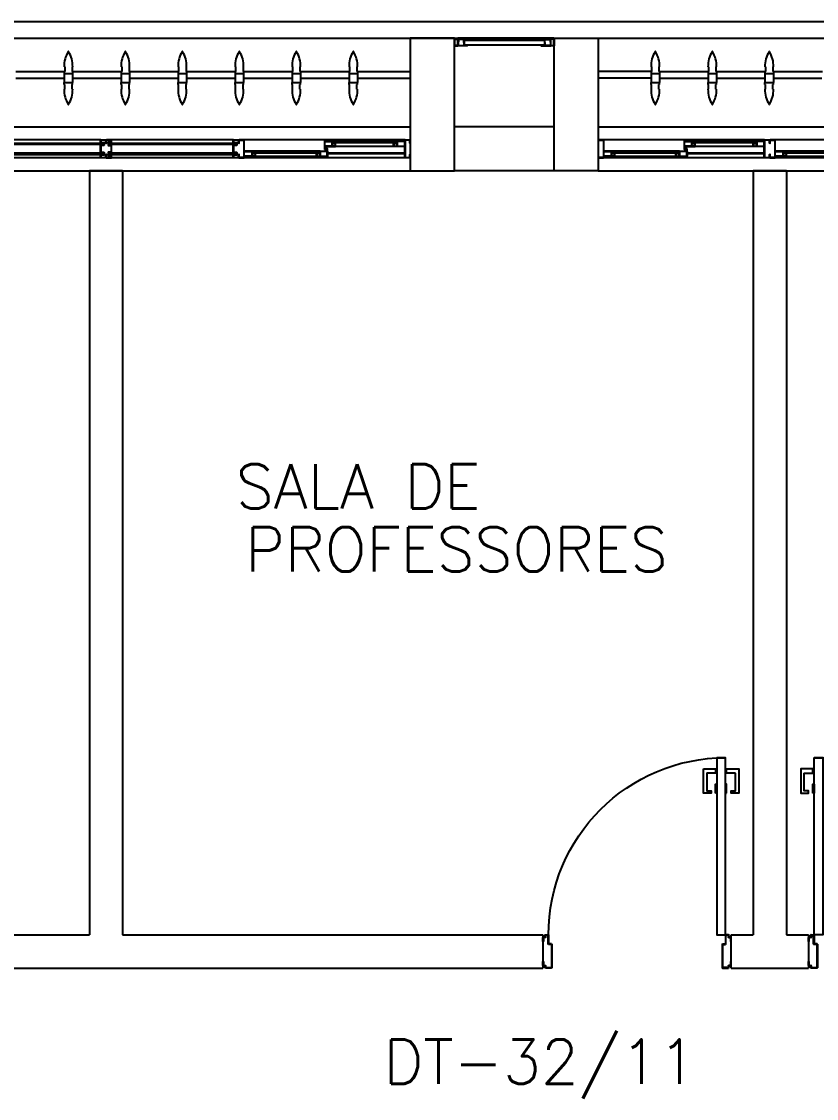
# Model space of a CAD drawing. Header units: millimetres. Extents: x 2686 to 2939, y 1294 to 1441.
# Drawn here: x 2837.714 to 2841.307, y 1343.786 to 1348.65 of the extents above; entities that cross this region are included whole.
import ezdxf

# ---------------------------------------------------------------- set-up
doc = ezdxf.new("R2010")
doc.units = ezdxf.units.MM
for name, color, linetype in [('AR-ALV', 2, 'Continuous'), ('AR-BRISES', 1, 'Continuous'), ('AR-CALÇADA', 1, 'Continuous'), ('AR-ESQ', 1, 'Continuous'), ('AR-ESTC', 3, 'Continuous'), ('AR-PEITORIL', 1, 'Continuous'), ('AR-PORTA', 1, 'Continuous'), ('BR-PAINEL', 1, 'Continuous'), ('BR-SUPORTE', 1, 'Continuous'), ('DT-ESQ-BAGUETE-C', 1, 'Continuous'), ('DT-ESQ-BAGUETE-V', 1, 'Continuous'), ('DT-ESQ-CHAPA DOBRADA-V', 1, 'Continuous'), ('DT-ESQ-MARCO-V', 1, 'Continuous'), ('DT-ESQ-PERFIL CADEIRA-C', 2, 'Continuous'), ('DT-ESQ-PERFIL CADEIRA-V', 2, 'Continuous'), ('DT-ESQ-PERFIL U SIMPLES-C', 2, 'Continuous'), ('DT-ESQ-PERFIL U-C', 2, 'Continuous'), ('DT-ESQ-PERFIL U-V', 1, 'Continuous'), ('DT-ESQ-VENEZIANA-C', 1, 'Continuous'), ('DT-ESQ-VENEZIANA-V', 1, 'Continuous'), ('DT-ESQ-VIDRO-C', 2, 'Continuous'), ('DT-ESQ-VIDRO-V', 71, 'Continuous'), ('DT-TXTMOD', 1, 'Continuous'), ('ENDEREÇO', 2, 'Continuous'), ('ibio', 2, 'Continuous'), ('maçaneta', 1, 'Continuous'), ('mov', 1, 'Continuous'), ('PM-PERFIL U-C', 2, 'Continuous'), ('pm1', 2, 'Continuous'), ('TEXTO', 2, 'Continuous')]:
    doc.layers.add(name, color=color, linetype=linetype)
doc.styles.add('S10', font='simplex.shx', dxfattribs={"height": 0.1})
doc.styles.add('UNB-100', font='simplex.shx', dxfattribs={"height": 0.2})
doc.styles.add('UNB1-100', font='simplex.shx', dxfattribs={"height": 0.2})

# ---------------------------------------------------------------- blocks, each defined once
blk = doc.blocks.new('EF23-P')
at = {"layer": 'DT-ESQ-BAGUETE-C', "ltscale": 0.1}
for points in [[(0.4225, -0.08), (0.409, -0.08), (0.409, -0.0785), (0.422, -0.0785, 0.414214), (0.4225, -0.078), (0.4225, -0.067, 0.414214), (0.422, -0.0665), (0.409, -0.0665), (0.409, -0.065), (0.4225, -0.065, -0.414214), (0.424, -0.0665), (0.424, -0.0785, -0.414214)], [(0.7015, -0.08), (0.715, -0.08), (0.715, -0.0785), (0.702, -0.0785, -0.414214), (0.7015, -0.078), (0.7015, -0.067, -0.414214), (0.702, -0.0665), (0.715, -0.0665), (0.715, -0.065), (0.7015, -0.065, 0.414214), (0.7, -0.0665), (0.7, -0.0785, 0.414214)], [(4.3015, -0.08), (4.315, -0.08), (4.315, -0.0785), (4.302, -0.0785, -0.414214), (4.3015, -0.078), (4.3015, -0.067, -0.414214), (4.302, -0.0665), (4.315, -0.0665), (4.315, -0.065), (4.3015, -0.065, 0.414214), (4.3, -0.0665), (4.3, -0.0785, 0.414214)], [(4.7975, -0.08), (4.784, -0.08), (4.784, -0.0785), (4.797, -0.0785, 0.414214), (4.7975, -0.078), (4.7975, -0.067, 0.414214), (4.797, -0.0665), (4.784, -0.0665), (4.784, -0.065), (4.7975, -0.065, -0.414214), (4.799, -0.0665), (4.799, -0.0785, -0.414214)], [(5.0765, -0.08), (5.09, -0.08), (5.09, -0.0785), (5.077, -0.0785, -0.414214), (5.0765, -0.078), (5.0765, -0.067, -0.414214), (5.077, -0.0665), (5.09, -0.0665), (5.09, -0.065), (5.0765, -0.065, 0.414214), (5.075, -0.0665), (5.075, -0.0785, 0.414214)], [(0.0735, -0.125), (0.06, -0.125), (0.06, -0.1235), (0.073, -0.1235, 0.414214), (0.0735, -0.123), (0.0735, -0.112, 0.414214), (0.073, -0.1115), (0.06, -0.1115), (0.06, -0.11), (0.0735, -0.11, -0.414214), (0.075, -0.1115), (0.075, -0.1235, -0.414214)], [(0.339, -0.125), (0.3525, -0.125), (0.3525, -0.1235), (0.3395, -0.1235, -0.414214), (0.339, -0.123), (0.339, -0.112, -0.414214), (0.3395, -0.1115), (0.3525, -0.1115), (0.3525, -0.11), (0.339, -0.11, 0.414214), (0.3375, -0.1115), (0.3375, -0.1235, 0.414214)], [(4.4485, -0.125), (4.435, -0.125), (4.435, -0.1235), (4.448, -0.1235, 0.414214), (4.4485, -0.123), (4.4485, -0.112, 0.414214), (4.448, -0.1115), (4.435, -0.1115), (4.435, -0.11), (4.4485, -0.11, -0.414214), (4.45, -0.1115), (4.45, -0.1235, -0.414214)], [(4.714, -0.125), (4.7275, -0.125), (4.7275, -0.1235), (4.7145, -0.1235, -0.414214), (4.714, -0.123), (4.714, -0.112, -0.414214), (4.7145, -0.1115), (4.7275, -0.1115), (4.7275, -0.11), (4.714, -0.11, 0.414214), (4.7125, -0.1115), (4.7125, -0.1235, 0.414214)]]:
    blk.add_lwpolyline(points, format="xyb", close=True, dxfattribs=at)
at = {"layer": 'DT-ESQ-BAGUETE-V', "ltscale": 0.1}
for p, q in [((0.4225, -0.065), (0.7015, -0.065)), ((3.81, -0.065), (4.3015, -0.065)), ((4.7975, -0.065), (5.0765, -0.065)), ((0.0735, -0.11), (0.339, -0.11)), ((4.4485, -0.11), (4.714, -0.11))]:
    blk.add_line(p, q, dxfattribs=at)
at = {"layer": 'DT-ESQ-CHAPA DOBRADA-V', "ltscale": 0.1}
for p, q in [((0.025, -0.077), (0.374, -0.077)), ((0.025, -0.08), (0.374, -0.08)), ((4.4, -0.077), (4.749, -0.077)), ((4.4, -0.08), (4.749, -0.08))]:
    blk.add_line(p, q, dxfattribs=at)
at = {"layer": 'DT-ESQ-MARCO-V', "ltscale": 0.1}
for p, q in [((0.7985, -0.06), (1.3515, -0.06)), ((1.3985, -0.06), (1.9515, -0.06)), ((0.7985, -0.14), (1.3515, -0.14)), ((1.3985, -0.14), (1.9515, -0.14))]:
    blk.add_line(p, q, dxfattribs=at)
at = {"layer": 'DT-ESQ-PERFIL CADEIRA-C', "ltscale": 0.1}
for p, q in [((0.376, -0.0885), (0.4225, -0.0885)), ((0.75, -0.0885), (0.7015, -0.0885)), ((4.35, -0.0885), (4.3015, -0.0885)), ((4.751, -0.0885), (4.7975, -0.0885)), ((5.125, -0.0885), (5.0765, -0.0885)), ((0.025, -0.1335), (0.0735, -0.1335)), ((0.3855, -0.1335), (0.339, -0.1335)), ((4.4, -0.1335), (4.4485, -0.1335)), ((4.7605, -0.1335), (4.714, -0.1335))]:
    blk.add_line(p, q, dxfattribs=at)
for points in [[(0.4225, -0.087, -1), (0.4225, -0.09), (0.376, -0.09, -0.414214), (0.374, -0.088), (0.374, -0.067, -0.414214), (0.376, -0.065), (0.4075, -0.065, -0.414214), (0.409, -0.0665), (0.409, -0.087)], [(0.409, -0.0885, -0.198913), (0.4079, -0.0881, -0.198913), (0.4075, -0.087), (0.4075, -0.067, 0.414214), (0.407, -0.0665), (0.376, -0.0665, 0.414214), (0.3755, -0.067), (0.3755, -0.088, 0.414214), (0.376, -0.0885)], [(0.7015, -0.09), (0.75, -0.09), (0.75, -0.0885), (0.715, -0.0885, 0.198912), (0.7161, -0.0881, 0.198913), (0.7165, -0.087), (0.7165, -0.067, -0.414214), (0.717, -0.0665), (0.75, -0.0665), (0.75, -0.065), (0.7165, -0.065, 0.414214), (0.715, -0.0665), (0.715, -0.0785), (0.715, -0.08), (0.715, -0.087), (0.7015, -0.087, 1)], [(4.3015, -0.09), (4.35, -0.09), (4.35, -0.0885), (4.315, -0.0885, 0.198912), (4.3161, -0.0881, 0.198913), (4.3165, -0.087), (4.3165, -0.067, -0.414214), (4.317, -0.0665), (4.35, -0.0665), (4.35, -0.065), (4.3165, -0.065, 0.414214), (4.315, -0.0665), (4.315, -0.0785), (4.315, -0.08), (4.315, -0.087), (4.3015, -0.087, 1)], [(4.7975, -0.087, -1), (4.7975, -0.09), (4.751, -0.09, -0.414214), (4.749, -0.088), (4.749, -0.067, -0.414214), (4.751, -0.065), (4.7825, -0.065, -0.414214), (4.784, -0.0665), (4.784, -0.087)], [(4.784, -0.0885, -0.198913), (4.7829, -0.0881, -0.198913), (4.7825, -0.087), (4.7825, -0.067, 0.414214), (4.782, -0.0665), (4.751, -0.0665, 0.414214), (4.7505, -0.067), (4.7505, -0.088, 0.414214), (4.751, -0.0885)], [(5.0765, -0.09), (5.125, -0.09), (5.125, -0.0885), (5.09, -0.0885, 0.198912), (5.0911, -0.0881, 0.198913), (5.0915, -0.087), (5.0915, -0.067, -0.414214), (5.092, -0.0665), (5.125, -0.0665), (5.125, -0.065), (5.0915, -0.065, 0.414214), (5.09, -0.0665), (5.09, -0.0785), (5.09, -0.08), (5.09, -0.087), (5.0765, -0.087, 1)], [(0.0735, -0.135), (0.025, -0.135), (0.025, -0.1335), (0.06, -0.1335, -0.198912), (0.0589, -0.1331, -0.198913), (0.0585, -0.132), (0.0585, -0.112, 0.414214), (0.058, -0.1115), (0.025, -0.1115), (0.025, -0.11), (0.0585, -0.11, -0.414214), (0.06, -0.1115), (0.06, -0.1235), (0.06, -0.125), (0.06, -0.132), (0.0735, -0.132, -1)], [(0.339, -0.132, 1), (0.339, -0.135), (0.3855, -0.135, 0.414214), (0.3875, -0.133), (0.3875, -0.112, 0.414214), (0.3855, -0.11), (0.354, -0.11, 0.414214), (0.3525, -0.1115), (0.3525, -0.132)], [(0.3525, -0.1335, 0.198913), (0.3536, -0.1331, 0.198913), (0.354, -0.132), (0.354, -0.112, -0.414214), (0.3545, -0.1115), (0.3855, -0.1115, -0.414214), (0.386, -0.112), (0.386, -0.133, -0.414214), (0.3855, -0.1335)], [(4.4485, -0.135), (4.4, -0.135), (4.4, -0.1335), (4.435, -0.1335, -0.198912), (4.4339, -0.1331, -0.198913), (4.4335, -0.132), (4.4335, -0.112, 0.414214), (4.433, -0.1115), (4.4, -0.1115), (4.4, -0.11), (4.4335, -0.11, -0.414214), (4.435, -0.1115), (4.435, -0.1235), (4.435, -0.125), (4.435, -0.132), (4.4485, -0.132, -1)], [(4.714, -0.132, 1), (4.714, -0.135), (4.7605, -0.135, 0.414214), (4.7625, -0.133), (4.7625, -0.112, 0.414214), (4.7605, -0.11), (4.729, -0.11, 0.414214), (4.7275, -0.1115), (4.7275, -0.132)], [(4.7275, -0.1335, 0.198913), (4.7286, -0.1331, 0.198913), (4.729, -0.132), (4.729, -0.112, -0.414214), (4.7295, -0.1115), (4.7605, -0.1115, -0.414214), (4.761, -0.112), (4.761, -0.133, -0.414214), (4.7605, -0.1335)]]:
    blk.add_lwpolyline(points, format="xyb", close=True, dxfattribs=at)
at = {"layer": 'DT-ESQ-PERFIL CADEIRA-V', "ltscale": 0.1}
for p, q in [((0.4075, -0.09), (0.7015, -0.09)), ((3.795, -0.09), (4.3015, -0.09)), ((4.7825, -0.09), (5.0765, -0.09)), ((0.0735, -0.135), (0.339, -0.135)), ((4.4485, -0.135), (4.714, -0.135))]:
    blk.add_line(p, q, dxfattribs=at)
at = {"layer": 'DT-ESQ-PERFIL U SIMPLES-C', "ltscale": 0.1}
for points in [[(0.376, -0.102), (0.384, -0.102), (0.384, -0.1005), (0.376, -0.1005, -0.414214), (0.3755, -0.1), (0.3755, -0.092, -0.414214), (0.376, -0.0915), (0.384, -0.0915), (0.384, -0.09), (0.376, -0.09, 0.414214), (0.374, -0.092), (0.374, -0.1, 0.414214)], [(4.751, -0.102), (4.759, -0.102), (4.759, -0.1005), (4.751, -0.1005, -0.414214), (4.7505, -0.1), (4.7505, -0.092, -0.414214), (4.751, -0.0915), (4.759, -0.0915), (4.759, -0.09), (4.751, -0.09, 0.414214), (4.749, -0.092), (4.749, -0.1, 0.414214)], [(0.3855, -0.098), (0.3775, -0.098), (0.3775, -0.0995), (0.3855, -0.0995, -0.414214), (0.386, -0.1), (0.386, -0.108, -0.414214), (0.3855, -0.1085), (0.3775, -0.1085), (0.3775, -0.11), (0.3855, -0.11, 0.414214), (0.3875, -0.108), (0.3875, -0.1, 0.414214)], [(4.7605, -0.098), (4.7525, -0.098), (4.7525, -0.0995), (4.7605, -0.0995, -0.414214), (4.761, -0.1), (4.761, -0.108, -0.414214), (4.7605, -0.1085), (4.7525, -0.1085), (4.7525, -0.11), (4.7605, -0.11, 0.414214), (4.7625, -0.108), (4.7625, -0.1, 0.414214)]]:
    blk.add_lwpolyline(points, format="xyb", close=True, dxfattribs=at)
at = {"layer": 'DT-ESQ-PERFIL U-C', "ltscale": 0.1}
for points in [[(0, -0.0615, -0.414214), (0.0015, -0.06), (0.0235, -0.06, -0.414214), (0.025, -0.0615), (0.025, -0.1385, -0.414214), (0.0235, -0.14), (0.0015, -0.14, -0.414214), (0, -0.1385), (0, -0.125), (0.0015, -0.125), (0.0015, -0.138, 0.414214), (0.002, -0.1385), (0.023, -0.1385, 0.414214), (0.0235, -0.138), (0.0235, -0.062, 0.414214), (0.023, -0.0615), (0.002, -0.0615, 0.414214), (0.0015, -0.062), (0.0015, -0.075), (0, -0.075)], [(0.775, -0.0615, 0.414214), (0.7735, -0.06), (0.7515, -0.06, 0.414214), (0.75, -0.0615), (0.75, -0.1385, 0.414214), (0.7515, -0.14), (0.7735, -0.14, 0.414214), (0.775, -0.1385), (0.775, -0.125), (0.7735, -0.125), (0.7735, -0.138, -0.414214), (0.773, -0.1385), (0.752, -0.1385, -0.414214), (0.7515, -0.138), (0.7515, -0.062, -0.414214), (0.752, -0.0615), (0.773, -0.0615, -0.414214), (0.7735, -0.062), (0.7735, -0.075), (0.775, -0.075)], [(0.8, -0.1285), (0.8, -0.1385, -0.414214), (0.7985, -0.14), (0.7765, -0.14, -0.414214), (0.775, -0.1385), (0.775, -0.125), (0.7765, -0.125), (0.7765, -0.138, 0.414214), (0.777, -0.1385), (0.798, -0.1385, 0.414214), (0.7985, -0.138), (0.7985, -0.1285), (0.7855, -0.1285, -0.414214), (0.784, -0.127), (0.784, -0.117, -0.414214), (0.7855, -0.1155), (0.7985, -0.1155), (0.7985, -0.0845), (0.7855, -0.0845, -0.414214), (0.784, -0.083), (0.784, -0.073, -0.414214), (0.7855, -0.0715), (0.7985, -0.0715), (0.7985, -0.062, 0.414214), (0.798, -0.0615), (0.777, -0.0615, 0.414214), (0.7765, -0.062), (0.7765, -0.075), (0.775, -0.075), (0.775, -0.0615, -0.414214), (0.7765, -0.06), (0.7985, -0.06, -0.414214), (0.8, -0.0615), (0.8, -0.0715, -0.414214), (0.7985, -0.073), (0.7855, -0.073), (0.7855, -0.083), (0.7985, -0.083), (0.7985, -0.083, -0.414214), (0.8, -0.0845), (0.8, -0.1155, -0.414214), (0.7985, -0.117), (0.7985, -0.117), (0.7855, -0.117), (0.7855, -0.127), (0.7985, -0.127, -0.414214)], [(1.35, -0.1285), (1.35, -0.1385, 0.414214), (1.3515, -0.14), (1.3735, -0.14, 0.414214), (1.375, -0.1385), (1.375, -0.125), (1.3735, -0.125), (1.3735, -0.138, -0.414214), (1.373, -0.1385), (1.352, -0.1385, -0.414214), (1.3515, -0.138), (1.3515, -0.1285), (1.3645, -0.1285, 0.414214), (1.366, -0.127), (1.366, -0.117, 0.414214), (1.3645, -0.1155), (1.3515, -0.1155), (1.3515, -0.0845), (1.3645, -0.0845, 0.414214), (1.366, -0.083), (1.366, -0.073, 0.414214), (1.3645, -0.0715), (1.3515, -0.0715), (1.3515, -0.062, -0.414214), (1.352, -0.0615), (1.373, -0.0615, -0.414214), (1.3735, -0.062), (1.3735, -0.075), (1.375, -0.075), (1.375, -0.0615, 0.414214), (1.3735, -0.06), (1.3515, -0.06, 0.414214), (1.35, -0.0615), (1.35, -0.0715, 0.414214), (1.3515, -0.073), (1.3645, -0.073), (1.3645, -0.083), (1.3515, -0.083), (1.3515, -0.083, 0.414214), (1.35, -0.0845), (1.35, -0.1155, 0.414214), (1.3515, -0.117), (1.3515, -0.117), (1.3645, -0.117), (1.3645, -0.127), (1.3515, -0.127, 0.414214)], [(1.4, -0.1285), (1.4, -0.1385, -0.414214), (1.3985, -0.14), (1.3765, -0.14, -0.414214), (1.375, -0.1385), (1.375, -0.125), (1.3765, -0.125), (1.3765, -0.138, 0.414214), (1.377, -0.1385), (1.398, -0.1385, 0.414214), (1.3985, -0.138), (1.3985, -0.1285), (1.3855, -0.1285, -0.414214), (1.384, -0.127), (1.384, -0.117, -0.414214), (1.3855, -0.1155), (1.3985, -0.1155), (1.3985, -0.0845), (1.3855, -0.0845, -0.414214), (1.384, -0.083), (1.384, -0.073, -0.414214), (1.3855, -0.0715), (1.3985, -0.0715), (1.3985, -0.062, 0.414214), (1.398, -0.0615), (1.377, -0.0615, 0.414214), (1.3765, -0.062), (1.3765, -0.075), (1.375, -0.075), (1.375, -0.0615, -0.414214), (1.3765, -0.06), (1.3985, -0.06, -0.414214), (1.4, -0.0615), (1.4, -0.0715, -0.414214), (1.3985, -0.073), (1.3855, -0.073), (1.3855, -0.083), (1.3985, -0.083), (1.3985, -0.083, -0.414214), (1.4, -0.0845), (1.4, -0.1155, -0.414214), (1.3985, -0.117), (1.3985, -0.117), (1.3855, -0.117), (1.3855, -0.127), (1.3985, -0.127, -0.414214)], [(4.375, -0.0615, 0.414214), (4.3735, -0.06), (4.3515, -0.06, 0.414214), (4.35, -0.0615), (4.35, -0.1385, 0.414214), (4.3515, -0.14), (4.3735, -0.14, 0.414214), (4.375, -0.1385), (4.375, -0.125), (4.3735, -0.125), (4.3735, -0.138, -0.414214), (4.373, -0.1385), (4.352, -0.1385, -0.414214), (4.3515, -0.138), (4.3515, -0.062, -0.414214), (4.352, -0.0615), (4.373, -0.0615, -0.414214), (4.3735, -0.062), (4.3735, -0.075), (4.375, -0.075)], [(4.375, -0.0615, -0.414214), (4.3765, -0.06), (4.3985, -0.06, -0.414214), (4.4, -0.0615), (4.4, -0.1385, -0.414214), (4.3985, -0.14), (4.3765, -0.14, -0.414214), (4.375, -0.1385), (4.375, -0.125), (4.3765, -0.125), (4.3765, -0.138, 0.414214), (4.377, -0.1385), (4.398, -0.1385, 0.414214), (4.3985, -0.138), (4.3985, -0.062, 0.414214), (4.398, -0.0615), (4.377, -0.0615, 0.414214), (4.3765, -0.062), (4.3765, -0.075), (4.375, -0.075)], [(5.15, -0.0615, 0.414214), (5.1485, -0.06), (5.1265, -0.06, 0.414214), (5.125, -0.0615), (5.125, -0.1385, 0.414214), (5.1265, -0.14), (5.1485, -0.14, 0.414214), (5.15, -0.1385), (5.15, -0.125), (5.1485, -0.125), (5.1485, -0.138, -0.414214), (5.148, -0.1385), (5.127, -0.1385, -0.414214), (5.1265, -0.138), (5.1265, -0.062, -0.414214), (5.127, -0.0615), (5.148, -0.0615, -0.414214), (5.1485, -0.062), (5.1485, -0.075), (5.15, -0.075)]]:
    blk.add_lwpolyline(points, format="xyb", close=True, dxfattribs=at)
at = {"layer": 'DT-ESQ-PERFIL U-V', "ltscale": 0.1}
for p, q in [((0.0235, -0.06), (0.7515, -0.06)), ((3.1985, -0.06), (4.3515, -0.06)), ((4.3985, -0.06), (5.1265, -0.06)), ((0.0235, -0.14), (0.7515, -0.14)), ((3.1985, -0.14), (4.3515, -0.14)), ((4.3985, -0.14), (5.1265, -0.14))]:
    blk.add_line(p, q, dxfattribs=at)
at = {"layer": 'DT-ESQ-VIDRO-C', "ltscale": 0.1}
for points in [[(0.7125, -0.085), (0.7125, -0.082), (0.4115, -0.082), (0.4115, -0.085)], [(1.3625, -0.081), (1.3625, -0.075), (0.7875, -0.075), (0.7875, -0.081)], [(1.9625, -0.081), (1.9625, -0.075), (1.3875, -0.075), (1.3875, -0.081)], [(4.3125, -0.085), (4.3125, -0.082), (3.799, -0.082), (3.799, -0.085)], [(5.0875, -0.085), (5.0875, -0.082), (4.7865, -0.082), (4.7865, -0.085)], [(0.063, -0.13), (0.063, -0.127), (0.3495, -0.127), (0.3495, -0.13)], [(4.438, -0.13), (4.438, -0.127), (4.7245, -0.127), (4.7245, -0.13)]]:
    blk.add_lwpolyline(points, close=True, dxfattribs=at)
at = {"layer": 'DT-ESQ-VIDRO-V', "ltscale": 0.1}
for points in [[(1.3625, -0.119), (1.3625, -0.125), (0.7875, -0.125), (0.7875, -0.119)], [(1.9625, -0.119), (1.9625, -0.125), (1.3875, -0.125), (1.3875, -0.119)]]:
    blk.add_lwpolyline(points, close=True, dxfattribs=at)
at = {"layer": 'DT-TXTMOD', "ltscale": 0.1, "style": 'S10', "flags": 3}
for tag, p in [('M01', (0.025, -0.28)), ('M02', (0.3253, -0.28)), ('M03', (0.627, -0.28)), ('M04', (0.9288, -0.28)), ('M05', (1.2306, -0.28)), ('M06', (1.5323, -0.28)), ('M07', (1.8341, -0.28)), ('M08', (2.1359, -0.28)), ('M09', (2.4376, -0.28)), ('M10', (2.7394, -0.28)), ('M11', (3.0412, -0.28)), ('M12', (3.3429, -0.28)), ('M13', (3.6447, -0.28)), ('M14', (3.9464, -0.28)), ('M15', (4.2482, -0.28)), ('M16', (4.55, -0.28)), ('M17', (4.8517, -0.28))]:
    blk.add_attdef(tag, p, '', height=0.1, dxfattribs=at)
blk = doc.blocks.new('BR-MODULO8')
at = {"layer": 'BR-PAINEL'}
for p, q in [((-4.9117, 0.27), (-4.9092, 0.27)), ((-4.9117, 0.25), (-4.9117, 0.24)), ((-4.9117, 0.25), (-4.9092, 0.25)), ((-4.9092, 0.27), (-4.9092, 0.25)), ((-4.8758, 0.27), (-4.8758, 0.25)), ((-4.8733, 0.27), (-4.8758, 0.27)), ((-4.8733, 0.25), (-4.8758, 0.25)), ((-4.8733, 0.25), (-4.8733, 0.24)), ((-4.6542, 0.27), (-4.6517, 0.27)), ((-4.6542, 0.25), (-4.6542, 0.24)), ((-4.6542, 0.25), (-4.6517, 0.25)), ((-4.6517, 0.27), (-4.6517, 0.25)), ((-4.6183, 0.27), (-4.6183, 0.25)), ((-4.6158, 0.27), (-4.6183, 0.27)), ((-4.6158, 0.25), (-4.6183, 0.25)), ((-4.6158, 0.25), (-4.6158, 0.24)), ((-4.3967, 0.27), (-4.3942, 0.27)), ((-4.3967, 0.25), (-4.3967, 0.24)), ((-4.3967, 0.25), (-4.3942, 0.25)), ((-4.3942, 0.27), (-4.3942, 0.25)), ((-4.3608, 0.27), (-4.3608, 0.25)), ((-4.3583, 0.27), (-4.3608, 0.27)), ((-4.3583, 0.25), (-4.3608, 0.25)), ((-4.3583, 0.25), (-4.3583, 0.24)), ((-1.5642, 0.27), (-1.5617, 0.27)), ((-1.5642, 0.25), (-1.5642, 0.24)), ((-1.5642, 0.25), (-1.5617, 0.25)), ((-1.5617, 0.27), (-1.5617, 0.25)), ((-1.5283, 0.27), (-1.5283, 0.25)), ((-1.5258, 0.27), (-1.5283, 0.27)), ((-1.5258, 0.25), (-1.5283, 0.25)), ((-1.5258, 0.25), (-1.5258, 0.24)), ((-1.3067, 0.27), (-1.3042, 0.27)), ((-1.3067, 0.25), (-1.3067, 0.24)), ((-1.3067, 0.25), (-1.3042, 0.25)), ((-1.3042, 0.27), (-1.3042, 0.25)), ((-1.2708, 0.27), (-1.2708, 0.25)), ((-1.2683, 0.27), (-1.2708, 0.27)), ((-1.2683, 0.25), (-1.2708, 0.25)), ((-1.2683, 0.25), (-1.2683, 0.24)), ((-1.0492, 0.27), (-1.0467, 0.27)), ((-1.0492, 0.25), (-1.0492, 0.24)), ((-1.0492, 0.25), (-1.0467, 0.25)), ((-1.0467, 0.27), (-1.0467, 0.25)), ((-1.0133, 0.27), (-1.0133, 0.25)), ((-1.0108, 0.27), (-1.0133, 0.27)), ((-1.0108, 0.25), (-1.0133, 0.25)), ((-1.0108, 0.25), (-1.0108, 0.24)), ((-0.7917, 0.27), (-0.7892, 0.27)), ((-0.7917, 0.25), (-0.7917, 0.24)), ((-0.7917, 0.25), (-0.7892, 0.25)), ((-0.7892, 0.27), (-0.7892, 0.25)), ((-0.7558, 0.27), (-0.7558, 0.25)), ((-0.7533, 0.27), (-0.7558, 0.27)), ((-0.7533, 0.25), (-0.7558, 0.25)), ((-0.7533, 0.25), (-0.7533, 0.24)), ((-0.5342, 0.27), (-0.5317, 0.27)), ((-0.5342, 0.25), (-0.5317, 0.25)), ((-0.5342, 0.25), (-0.5342, 0.24)), ((-0.5317, 0.27), (-0.5317, 0.25)), ((-0.4958, 0.27), (-0.4983, 0.27)), ((-0.4983, 0.27), (-0.4983, 0.25)), ((-0.4958, 0.25), (-0.4983, 0.25)), ((-0.4958, 0.25), (-0.4958, 0.24)), ((-0.2767, 0.27), (-0.2742, 0.27)), ((-0.2767, 0.25), (-0.2767, 0.24)), ((-0.2767, 0.25), (-0.2742, 0.25)), ((-0.2742, 0.27), (-0.2742, 0.25)), ((-0.2408, 0.27), (-0.2408, 0.25)), ((-0.2383, 0.27), (-0.2408, 0.27)), ((-0.2383, 0.25), (-0.2408, 0.25)), ((-0.2383, 0.25), (-0.2383, 0.24)), ((-4.9117, 0.24), (-4.8733, 0.24)), ((-4.9117, 0.24), (-4.9117, 0.2)), ((-4.9117, 0.2), (-4.8733, 0.2)), ((-4.9117, 0.19), (-4.9117, 0.2)), ((-4.8733, 0.24), (-4.8733, 0.2)), ((-4.8733, 0.19), (-4.8733, 0.2)), ((-4.6542, 0.24), (-4.6158, 0.24)), ((-4.6542, 0.24), (-4.6542, 0.2)), ((-4.6542, 0.2), (-4.6158, 0.2)), ((-4.6542, 0.19), (-4.6542, 0.2)), ((-4.6158, 0.24), (-4.6158, 0.2)), ((-4.6158, 0.19), (-4.6158, 0.2)), ((-4.3967, 0.24), (-4.3583, 0.24)), ((-4.3967, 0.24), (-4.3967, 0.2)), ((-4.3967, 0.2), (-4.3583, 0.2)), ((-4.3967, 0.19), (-4.3967, 0.2)), ((-4.3583, 0.24), (-4.3583, 0.2)), ((-4.3583, 0.19), (-4.3583, 0.2)), ((-1.5642, 0.24), (-1.5258, 0.24)), ((-1.5642, 0.24), (-1.5642, 0.2)), ((-1.5642, 0.2), (-1.5258, 0.2)), ((-1.5642, 0.19), (-1.5642, 0.2)), ((-1.5258, 0.24), (-1.5258, 0.2)), ((-1.5258, 0.19), (-1.5258, 0.2)), ((-1.3067, 0.24), (-1.2683, 0.24)), ((-1.3067, 0.24), (-1.3067, 0.2)), ((-1.3067, 0.2), (-1.2683, 0.2)), ((-1.3067, 0.19), (-1.3067, 0.2)), ((-1.2683, 0.24), (-1.2683, 0.2)), ((-1.2683, 0.19), (-1.2683, 0.2)), ((-1.0492, 0.24), (-1.0108, 0.24)), ((-1.0492, 0.24), (-1.0492, 0.2)), ((-1.0492, 0.2), (-1.0108, 0.2)), ((-1.0492, 0.19), (-1.0492, 0.2)), ((-1.0108, 0.24), (-1.0108, 0.2)), ((-1.0108, 0.19), (-1.0108, 0.2)), ((-0.7917, 0.24), (-0.7533, 0.24)), ((-0.7917, 0.24), (-0.7917, 0.2)), ((-0.7917, 0.2), (-0.7533, 0.2)), ((-0.7917, 0.19), (-0.7917, 0.2)), ((-0.7533, 0.24), (-0.7533, 0.2)), ((-0.7533, 0.19), (-0.7533, 0.2)), ((-0.5342, 0.24), (-0.5342, 0.2)), ((-0.5342, 0.24), (-0.4958, 0.24)), ((-0.5342, 0.19), (-0.5342, 0.2)), ((-0.5342, 0.2), (-0.4958, 0.2)), ((-0.4958, 0.24), (-0.4958, 0.2)), ((-0.4958, 0.19), (-0.4958, 0.2)), ((-0.2767, 0.24), (-0.2383, 0.24)), ((-0.2767, 0.24), (-0.2767, 0.2)), ((-0.2767, 0.2), (-0.2383, 0.2)), ((-0.2767, 0.19), (-0.2767, 0.2)), ((-0.2383, 0.24), (-0.2383, 0.2)), ((-0.2383, 0.19), (-0.2383, 0.2)), ((-4.9117, 0.19), (-4.9092, 0.19)), ((-4.9117, 0.17), (-4.9092, 0.17)), ((-4.9092, 0.17), (-4.9092, 0.19)), ((-4.8733, 0.19), (-4.8758, 0.19)), ((-4.8758, 0.17), (-4.8758, 0.19)), ((-4.8733, 0.17), (-4.8758, 0.17)), ((-4.6542, 0.19), (-4.6517, 0.19)), ((-4.6542, 0.17), (-4.6517, 0.17)), ((-4.6517, 0.17), (-4.6517, 0.19)), ((-4.6158, 0.19), (-4.6183, 0.19)), ((-4.6183, 0.17), (-4.6183, 0.19)), ((-4.6158, 0.17), (-4.6183, 0.17)), ((-4.3967, 0.19), (-4.3942, 0.19)), ((-4.3967, 0.17), (-4.3942, 0.17)), ((-4.3942, 0.17), (-4.3942, 0.19)), ((-4.3583, 0.19), (-4.3608, 0.19)), ((-4.3608, 0.17), (-4.3608, 0.19)), ((-4.3583, 0.17), (-4.3608, 0.17)), ((-1.5642, 0.19), (-1.5617, 0.19)), ((-1.5642, 0.17), (-1.5617, 0.17)), ((-1.5617, 0.17), (-1.5617, 0.19)), ((-1.5258, 0.19), (-1.5283, 0.19)), ((-1.5283, 0.17), (-1.5283, 0.19)), ((-1.5258, 0.17), (-1.5283, 0.17)), ((-1.3067, 0.19), (-1.3042, 0.19)), ((-1.3067, 0.17), (-1.3042, 0.17)), ((-1.3042, 0.17), (-1.3042, 0.19)), ((-1.2683, 0.19), (-1.2708, 0.19)), ((-1.2708, 0.17), (-1.2708, 0.19)), ((-1.2683, 0.17), (-1.2708, 0.17)), ((-1.0492, 0.19), (-1.0467, 0.19)), ((-1.0492, 0.17), (-1.0467, 0.17)), ((-1.0467, 0.17), (-1.0467, 0.19)), ((-1.0108, 0.19), (-1.0133, 0.19)), ((-1.0133, 0.17), (-1.0133, 0.19)), ((-1.0108, 0.17), (-1.0133, 0.17)), ((-0.7917, 0.19), (-0.7892, 0.19)), ((-0.7917, 0.17), (-0.7892, 0.17)), ((-0.7892, 0.17), (-0.7892, 0.19)), ((-0.7533, 0.19), (-0.7558, 0.19)), ((-0.7558, 0.17), (-0.7558, 0.19)), ((-0.7533, 0.17), (-0.7558, 0.17)), ((-0.5342, 0.19), (-0.5317, 0.19)), ((-0.5342, 0.17), (-0.5317, 0.17)), ((-0.5317, 0.17), (-0.5317, 0.19)), ((-0.4983, 0.17), (-0.4983, 0.19)), ((-0.4958, 0.19), (-0.4983, 0.19)), ((-0.4958, 0.17), (-0.4983, 0.17)), ((-0.2767, 0.19), (-0.2742, 0.19)), ((-0.2767, 0.17), (-0.2742, 0.17)), ((-0.2742, 0.17), (-0.2742, 0.19)), ((-0.2383, 0.19), (-0.2408, 0.19)), ((-0.2408, 0.17), (-0.2408, 0.19)), ((-0.2383, 0.17), (-0.2408, 0.17))]:
    blk.add_line(p, q, dxfattribs=at)
for centre, radius, start, end in [((-4.7867, 0.2739), 0.1251, 148.4721, 181.772), ((-4.8925, 0.3387), 0.001, 37.1012, 142.8988), ((-4.9983, 0.2739), 0.1251, 358.228, 31.5279), ((-4.5292, 0.2739), 0.1251, 148.4721, 181.772), ((-4.635, 0.3387), 0.001, 37.1012, 142.8988), ((-4.7408, 0.2739), 0.1251, 358.228, 31.5279), ((-4.2717, 0.2739), 0.1251, 148.4721, 181.772), ((-4.3775, 0.3387), 0.001, 37.1012, 142.8988), ((-4.4833, 0.2739), 0.1251, 358.228, 31.5279), ((-1.4392, 0.2739), 0.1251, 148.4721, 181.772), ((-1.545, 0.3387), 0.001, 37.1012, 142.8988), ((-1.6508, 0.2739), 0.1251, 358.228, 31.5279), ((-1.1817, 0.2739), 0.1251, 148.4721, 181.772), ((-1.2875, 0.3387), 0.001, 37.1012, 142.8988), ((-1.3933, 0.2739), 0.1251, 358.228, 31.5279), ((-0.9242, 0.2739), 0.1251, 148.4721, 181.772), ((-1.03, 0.3387), 0.001, 37.1012, 142.8988), ((-1.1358, 0.2739), 0.1251, 358.228, 31.5279), ((-0.6667, 0.2739), 0.1251, 148.4721, 181.772), ((-0.7725, 0.3387), 0.001, 37.1012, 142.8988), ((-0.8783, 0.2739), 0.1251, 358.228, 31.5279), ((-0.4092, 0.2739), 0.1251, 148.4721, 181.772), ((-0.515, 0.3387), 0.001, 37.1012, 142.8988), ((-0.6208, 0.2739), 0.1251, 358.228, 31.5279), ((-0.1517, 0.2739), 0.1251, 148.4721, 181.772), ((-0.2575, 0.3387), 0.001, 37.1012, 142.8988), ((-0.3633, 0.2739), 0.1251, 358.228, 31.5279), ((-4.7867, 0.1661), 0.1251, 178.228, 211.5279), ((-4.9983, 0.1661), 0.1251, 328.4721, 1.772), ((-4.5292, 0.1661), 0.1251, 178.228, 211.5279), ((-4.7408, 0.1661), 0.1251, 328.4721, 1.772), ((-4.2717, 0.1661), 0.1251, 178.228, 211.5279), ((-4.4833, 0.1661), 0.1251, 328.4721, 1.772), ((-1.4392, 0.1661), 0.1251, 178.228, 211.5279), ((-1.6508, 0.1661), 0.1251, 328.4721, 1.772), ((-1.1817, 0.1661), 0.1251, 178.228, 211.5279), ((-1.3933, 0.1661), 0.1251, 328.4721, 1.772), ((-0.9242, 0.1661), 0.1251, 178.228, 211.5279), ((-1.1358, 0.1661), 0.1251, 328.4721, 1.772), ((-0.6667, 0.1661), 0.1251, 178.228, 211.5279), ((-0.8783, 0.1661), 0.1251, 328.4721, 1.772), ((-0.4092, 0.1661), 0.1251, 178.228, 211.5279), ((-0.6208, 0.1661), 0.1251, 328.4721, 1.772), ((-0.1517, 0.1661), 0.1251, 178.228, 211.5279), ((-0.3633, 0.1661), 0.1251, 328.4721, 1.772), ((-4.8925, 0.1013), 0.001, 217.1012, 322.8988), ((-4.635, 0.1013), 0.001, 217.1012, 322.8988), ((-4.3775, 0.1013), 0.001, 217.1012, 322.8988), ((-1.545, 0.1013), 0.001, 217.1012, 322.8988), ((-1.2875, 0.1013), 0.001, 217.1012, 322.8988), ((-1.03, 0.1013), 0.001, 217.1012, 322.8988), ((-0.7725, 0.1013), 0.001, 217.1012, 322.8988), ((-0.515, 0.1013), 0.001, 217.1012, 322.8988), ((-0.2575, 0.1013), 0.001, 217.1012, 322.8988)]:
    blk.add_arc(centre, radius, start, end, dxfattribs=at)
at = {"layer": 'BR-SUPORTE'}
for p, q in [((-4.9117, 0.25), (-5.15, 0.25)), ((-4.8733, 0.25), (-4.6517, 0.25)), ((-4.6158, 0.25), (-4.3942, 0.25)), ((-4.3583, 0.25), (-4.1367, 0.25)), ((-1.7833, 0.25), (-1.5617, 0.25)), ((-1.5258, 0.25), (-1.3042, 0.25)), ((-1.2683, 0.25), (-1.0467, 0.25)), ((-1.0108, 0.25), (-0.7892, 0.25)), ((-0.7533, 0.25), (-0.5317, 0.25)), ((-0.4958, 0.25), (-0.2742, 0.25)), ((-0.2383, 0.25), (0, 0.25)), ((-4.9117, 0.22), (-5.15, 0.22)), ((-4.8733, 0.22), (-4.6542, 0.22)), ((-4.6158, 0.22), (-4.3967, 0.22)), ((-4.3583, 0.22), (-4.1392, 0.22)), ((-1.7833, 0.22), (-1.5642, 0.22)), ((-1.5258, 0.22), (-1.3067, 0.22)), ((-1.2683, 0.22), (-1.0492, 0.22)), ((-1.0108, 0.22), (-0.7917, 0.22)), ((-0.7533, 0.22), (-0.5342, 0.22)), ((-0.4958, 0.22), (-0.2767, 0.22)), ((-0.2383, 0.22), (0, 0.22))]:
    blk.add_line(p, q, dxfattribs=at)
blk = doc.blocks.new('EF01C-P')
at = {"layer": 'DT-ESQ-BAGUETE-C', "ltscale": 0.1}
for points in [[(0.0015, 0.035), (0.015, 0.035), (0.015, 0.0335), (0.0015, 0.0335), (0.0015, 0.005), (0.015, 0.005), (0.015, 0.0035), (0.0015, 0.0035, -0.414214), (0, 0.005), (0, 0.0335, -0.414214)], [(0.4485, 0.035), (0.435, 0.035), (0.435, 0.0335), (0.4485, 0.0335), (0.4485, 0.005), (0.435, 0.005), (0.435, 0.0035), (0.4485, 0.0035, 0.414214), (0.45, 0.005), (0.45, 0.0335, 0.414214)]]:
    blk.add_lwpolyline(points, format="xyb", close=True, dxfattribs=at)
at = {"layer": 'DT-ESQ-PERFIL CADEIRA-C', "ltscale": 0.1}
for points in [[(0.01, 0.0015), (0.01, 0.003), (0.0015, 0.003, 1), (0.0015, 0), (0.015, 0, 0.414214), (0.0165, 0.0015), (0.0165, 0.0335), (0.043, 0.0335)], [(0.043, 0.0065), (0.018, 0.0065), (0.018, 0.0165), (0.0165, 0.0165), (0.0165, 0.0065, 0.414214), (0.018, 0.005), (0.043, 0.005), (0.0565, 0.005, 1), (0.0565, 0.008), (0.043, 0.008), (0.043, 0.02), (0.043, 0.032), (0.0565, 0.032, 1), (0.0565, 0.035), (0.043, 0.035), (0.0165, 0.035, 0.414214), (0.015, 0.0335), (0.015, 0.0015), (0.0015, 0.0015)], [(0.0415, 0.02), (0.0415, 0.032, -0.414214), (0.043, 0.0335), (0.0565, 0.0335)], [(0.0415, 0.02), (0.0415, 0.008, 0.414214), (0.043, 0.0065), (0.0565, 0.0065)], [(0.407, 0.0065), (0.432, 0.0065), (0.432, 0.0165), (0.4335, 0.0165), (0.4335, 0.0065, -0.414214), (0.432, 0.005), (0.407, 0.005), (0.3935, 0.005, -1), (0.3935, 0.008), (0.407, 0.008), (0.407, 0.02), (0.407, 0.032), (0.3935, 0.032, -1), (0.3935, 0.035), (0.407, 0.035), (0.4335, 0.035, -0.414214), (0.435, 0.0335), (0.435, 0.0015), (0.4485, 0.0015)], [(0.4085, 0.02), (0.4085, 0.032, 0.414214), (0.407, 0.0335), (0.3935, 0.0335)], [(0.4085, 0.02), (0.4085, 0.008, -0.414214), (0.407, 0.0065), (0.3935, 0.0065)], [(0.44, 0.0015), (0.44, 0.003), (0.4485, 0.003, -1), (0.4485, 0), (0.435, 0, -0.414214), (0.4335, 0.0015), (0.4335, 0.0335), (0.407, 0.0335)]]:
    blk.add_lwpolyline(points, format="xyb", dxfattribs=at)
at = {"layer": 'DT-ESQ-PERFIL CADEIRA-V', "ltscale": 0.1}
blk.add_line((0.015, 0), (0.435, 0), dxfattribs=at)
at = {"layer": 'DT-ESQ-VENEZIANA-C', "ltscale": 0.1}
for p, q in [((0.043, 0.0105), (0.407, 0.0105)), ((0.043, 0.009), (0.407, 0.009))]:
    blk.add_line(p, q, dxfattribs=at)
at = {"layer": 'DT-ESQ-VENEZIANA-V', "ltscale": 0.1}
blk.add_line((0.043, 0.031), (0.407, 0.031), dxfattribs=at)
at = {"layer": 'DT-TXTMOD', "ltscale": 0.1, "style": 'S10', "flags": 3}
blk.add_attdef('EF01C', (0.0208, -0.14), '', height=0.1, dxfattribs=at)
blk = doc.blocks.new('PM3')
at = {"layer": 'maçaneta'}
for points in [[(0.02, 0.825), (-0.035, 0.825), (-0.035, 0.715), (0, 0.715), (0, 0.725), (-0.02, 0.725), (-0.02, 0.8035, -0.414214), (-0.0185, 0.805), (0.02, 0.805)], [(0.125, 0.825), (0.07, 0.825), (0.07, 0.805), (0.1085, 0.805, -0.414214), (0.11, 0.8035), (0.11, 0.725), (0.09, 0.725), (0.09, 0.715), (0.125, 0.715)]]:
    blk.add_lwpolyline(points, format="xyb", close=True, dxfattribs=at)
for points in [[(0.02, 0.715), (0.02, 0.755), (0.025, 0.755), (0.025, 0.715)], [(0.07, 0.715), (0.07, 0.755), (0.065, 0.755), (0.065, 0.715)]]:
    blk.add_lwpolyline(points, close=True, dxfattribs=at)
at = {"layer": 'mov'}
blk.add_arc((0.025, 0.075), 0.8, 0, 90, dxfattribs=at)
at = {"layer": 'PM-PERFIL U-C'}
for p, q in [((0, 0.045), (0, 0.0635)), ((0.0015, 0.065), (0.01, 0.065)), ((0.002, 0.063), (0.002, 0.045)), ((0.0105, 0.063), (0.002, 0.063)), ((0.01, 0.065), (0.01, 0.0735)), ((0.0115, 0.075), (0.0235, 0.075)), ((0.012, 0.073), (0.012, 0.0645)), ((0.023, 0.073), (0.012, 0.073)), ((0.023, 0.0335), (0.023, 0.073)), ((0.025, 0.0735), (0.025, 0.034)), ((0.825, 0.0735), (0.825, 0.034)), ((0.8385, 0.075), (0.8265, 0.075)), ((0.827, 0.073), (0.838, 0.073)), ((0.827, 0.0335), (0.827, 0.073)), ((0.838, 0.073), (0.838, 0.0645)), ((0.8395, 0.063), (0.848, 0.063)), ((0.84, 0.065), (0.84, 0.0735)), ((0.8485, 0.065), (0.84, 0.065)), ((0.848, 0.063), (0.848, 0.045)), ((0.85, 0.045), (0.85, 0.0635)), ((0.002, 0.045), (0, 0.045)), ((0.038, 0.032), (0.0245, 0.032)), ((0.0385, 0.034), (0.025, 0.034)), ((0.038, 0.032), (0.038, -0.073)), ((0.04, 0.0325), (0.04, -0.0735)), ((0.81, 0.0325), (0.81, -0.0735)), ((0.8115, 0.034), (0.825, 0.034)), ((0.812, 0.032), (0.8255, 0.032)), ((0.812, 0.032), (0.812, -0.073)), ((0.848, 0.045), (0.85, 0.045)), ((0, -0.045), (0.002, -0.045)), ((0, -0.0635), (0, -0.045)), ((0.002, -0.045), (0.002, -0.063)), ((0.85, -0.045), (0.848, -0.045)), ((0.848, -0.045), (0.848, -0.063)), ((0.85, -0.0635), (0.85, -0.045)), ((0.01, -0.065), (0.0015, -0.065)), ((0.002, -0.063), (0.0105, -0.063)), ((0.01, -0.0735), (0.01, -0.065)), ((0.0385, -0.075), (0.0115, -0.075)), ((0.012, -0.0645), (0.012, -0.073)), ((0.012, -0.073), (0.038, -0.073)), ((0.8115, -0.075), (0.8385, -0.075)), ((0.838, -0.073), (0.812, -0.073)), ((0.838, -0.0645), (0.838, -0.073)), ((0.848, -0.063), (0.8395, -0.063)), ((0.84, -0.0735), (0.84, -0.065)), ((0.84, -0.065), (0.8485, -0.065))]:
    blk.add_line(p, q, dxfattribs=at)
for centre, start, end in [((0.0015, 0.0635), 90, 180), ((0.0115, 0.0735), 90, 180), ((0.0105, 0.0645), 270, 0), ((0.0235, 0.0735), 360, 90), ((0.8265, 0.0735), 90, 180), ((0.8395, 0.0645), 180, 270), ((0.8385, 0.0735), 0, 90), ((0.8485, 0.0635), 0, 90), ((0.0245, 0.0335), 180, 270), ((0.0385, 0.0325), 0, 90), ((0.8115, 0.0325), 90, 180), ((0.8255, 0.0335), 270, 0), ((0.0015, -0.0635), 180, 270), ((0.0115, -0.0735), 180, 270), ((0.0105, -0.0645), 0, 90), ((0.0385, -0.0735), 269.9386, 0), ((0.8115, -0.0735), 180, 270.0614), ((0.8395, -0.0645), 90, 180), ((0.8385, -0.0735), 270, 0), ((0.8485, -0.0635), 270, 0)]:
    blk.add_arc(centre, 0.0015, start, end, dxfattribs=at)
at = {"layer": 'pm1'}
blk.add_lwpolyline([(0.065, 0.875), (0.065, 0.075), (0.025, 0.075), (0.025, 0.875)], close=True, dxfattribs=at)

msp = doc.modelspace()

# ---------------------------------------------------------------- linework, layer by layer
at = {"layer": 'AR-ALV'}
for p, q in [((2840.1207, 1348.1749), (2839.6707, 1348.1749)), ((2838.1707, 1347.9749), (2838.0207, 1347.9749)), ((2838.0207, 1347.9749), (2838.0207, 1344.5249)), ((2838.1707, 1347.9749), (2838.1707, 1344.5249)), ((2840.1207, 1347.9749), (2839.6707, 1347.9749)), ((2841.1707, 1347.9749), (2841.0207, 1347.9749)), ((2841.0207, 1347.9749), (2841.0207, 1344.5249)), ((2841.1707, 1347.9749), (2841.1707, 1344.5249)), ((2837.4957, 1344.5249), (2838.0207, 1344.5249)), ((2838.1707, 1344.5249), (2840.0707, 1344.5249)), ((2840.0707, 1344.5249), (2840.0707, 1344.3749)), ((2840.9207, 1344.3749), (2840.9207, 1344.5249)), ((2840.9207, 1344.5249), (2841.0207, 1344.5249)), ((2841.1707, 1344.5249), (2841.2707, 1344.5249)), ((2841.2707, 1344.5249), (2841.2707, 1344.3749)), ((2837.4957, 1344.3749), (2840.0707, 1344.3749)), ((2840.9207, 1344.3749), (2841.2707, 1344.3749))]:
    msp.add_line(p, q, dxfattribs=at)
at = {"layer": 'AR-CALÇADA'}
msp.add_line((2799.0457, 1348.6499), (2870.3207, 1348.6499), dxfattribs=at)
at = {"layer": 'AR-ESTC'}
for p, q in [((2839.6707, 1348.5749), (2839.4707, 1348.5749)), ((2839.4707, 1348.5749), (2839.4707, 1347.9749)), ((2839.6707, 1347.9749), (2839.6707, 1348.5749)), ((2840.1207, 1348.5749), (2840.3207, 1348.5749)), ((2840.1207, 1347.9749), (2840.1207, 1348.5749)), ((2840.3207, 1348.5749), (2840.3207, 1347.9749)), ((2839.4707, 1347.9749), (2839.6707, 1347.9749)), ((2840.3207, 1347.9749), (2840.1207, 1347.9749))]:
    msp.add_line(p, q, dxfattribs=at)
at = {"layer": 'AR-PEITORIL'}
for p, q in [((2834.3207, 1348.1749), (2839.4707, 1348.1749)), ((2840.3207, 1348.1749), (2845.4707, 1348.1749)), ((2834.3207, 1347.9749), (2839.4707, 1347.9749)), ((2840.3207, 1347.9749), (2845.4707, 1347.9749))]:
    msp.add_line(p, q, dxfattribs=at)
at = {"layer": 'ibio'}
msp.add_line((2803.4707, 1348.5749), (2870.3207, 1348.5749), dxfattribs=at)

# ---------------------------------------------------------------- block references
at = {"layer": 'AR-BRISES'}
for p in [(2839.4707, 1348.1749), (2845.4707, 1348.1749)]:
    msp.add_blockref('BR-MODULO8', p, dxfattribs=at)
at = {"layer": 'AR-ESQ', "rotation": 180}
for name, p in [('EF01C-P', (2840.1207, 1348.5749)), ('EF23-P', (2839.4707, 1347.9749)), ('EF23-P', (2845.4707, 1347.9749))]:
    msp.add_blockref(name, p, dxfattribs=at)
at = {"layer": 'AR-PORTA', "xscale": -1}
msp.add_blockref('PM3', (2840.9207, 1344.4499), dxfattribs=at)
at = {"layer": 'AR-PORTA'}
msp.add_blockref('PM3', (2841.2707, 1344.4499), dxfattribs=at)

# ---------------------------------------------------------------- texts
at = {"layer": 'ENDEREÇO', "style": 'UNB1-100'}
msp.add_text('DT-32/11', height=0.2, dxfattribs=at).set_placement((2839.35, 1343.8528))
at = {"layer": 'TEXTO', "style": 'UNB-100'}
for s, p in [('SALA DE ', (2838.6821, 1346.4504)), ('PROFESSORES', (2838.7242, 1346.1661))]:
    msp.add_text(s, height=0.2, dxfattribs=at).set_placement(p)

doc.saveas('drawing.dxf')
